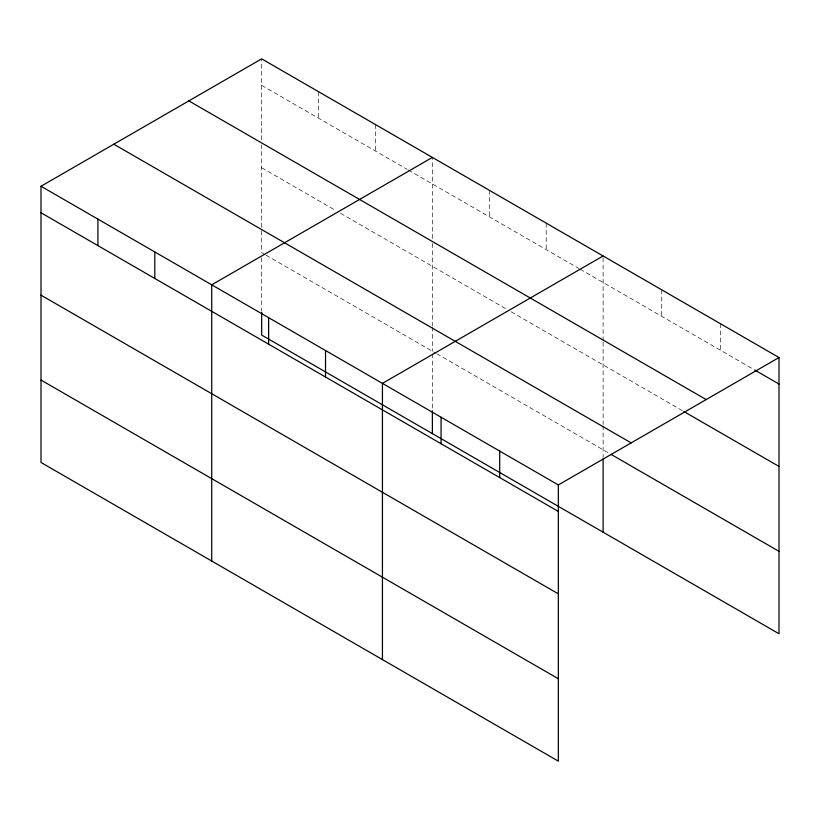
<?xml version="1.0" encoding="UTF-8"?>
<svg xmlns="http://www.w3.org/2000/svg" width="820" height="820" viewBox="0 0 820 820"><rect width="100%" height="100%" fill="white"/><g stroke="black" fill="none" stroke-linecap="round" stroke-linejoin="round"><path stroke-width="0.61" stroke-dasharray="4.1 3.07" d="M261.662 227.314L261.662 144.935M261.662 139.871L261.662 58.855M432.386 243.499L432.386 325.878M432.386 238.435L432.386 157.419M603.11 342.073L603.11 424.442M603.11 340.802L603.11 255.983M261.662 85.352L407.212 169.391M408.309 170.017L579.033 268.581M580.13 269.216L753.559 369.348M261.662 167.762L336.087 210.719M340.464 213.251L506.801 309.284M511.178 311.815L682.752 410.871M264.952 254.559L261.662 252.662L261.662 228.585M266.039 255.184L435.666 353.123M436.763 353.748L608.635 452.988M720.37 323.685L720.37 350.181M661.74 289.829L661.74 316.335M603.11 425.713L603.11 457.396M546.202 223.132L546.202 249.628M489.294 190.271L489.294 216.777M432.386 327.149L432.386 351.226M432.386 353.758L432.386 409.539M375.478 124.568L375.478 151.064M318.57 91.707L318.57 118.213M261.662 257.736L261.662 310.975"/><path stroke-width="1.23" d="M558.338 593.844L558.338 484.938L41 186.253L41 462.47L558.338 761.144L558.338 593.844L41 295.159M261.662 312.246L261.662 335.062L779 633.747L779 357.53L261.662 58.855L41 186.253M432.386 157.419L211.724 284.817L211.724 561.034M603.11 255.983L382.438 383.381L382.438 659.598M558.338 484.938L779 357.53M754.666 369.984L779 384.037M188.846 100.891L706.184 399.576M683.859 411.517L779 466.436M113.816 144.207L631.154 442.892M610.849 454.259L779 551.337M41 212.759L558.338 511.434M41 380.06L558.338 678.745M603.11 458.667L603.11 532.19M499.708 451.082L499.708 477.588M441.068 417.236L441.068 443.733M432.386 410.81L432.386 433.626M325.53 350.529L325.53 377.026M268.632 317.668L268.632 344.174M154.816 251.965L154.816 278.462M97.908 219.104L97.908 245.61"/></g></svg>
